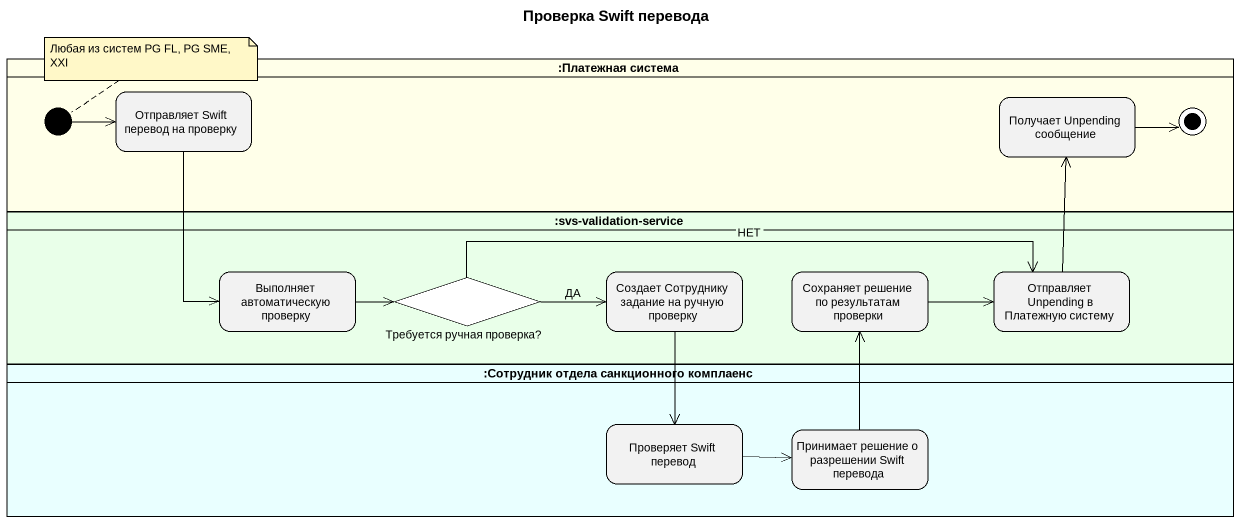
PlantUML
@startuml
title Проверка Swift перевода
hide empty description
state ":Платежная система" as Платежная_система <<partition>> #FFFFE9 {
  state "Отправляет Swift перевод на проверку" as Отправляет_Swift_перевод_на
  state initial1 <<start>>
  state "Получает Unpending сообщение" as Получает_Unpending_сообщение
  Получает_Unpending_сообщение -right-> [*]
}
state ":svs-validation-service" as svs_validation_service <<partition>> #E9FFE9 {
  state "Выполняет автоматическую проверку" as Выполняет_автоматическую
  state "Требуется ручная проверка?" as Требуется_ручная_проверка <<choice>>
  state "Создает Сотруднику задание на ручную проверку" as Создает_Сотруднику_задание
  state "Сохраняет решение по результатам проверки" as Сохраняет_решение_по
  state "Отправляет Unpending в Платежную систему" as Отправляет_Unpending_в
}
state ":Сотрудник отдела санкционного комплаенс" as Сотрудник_отдела <<partition>> #E9FFFF {
  state "Проверяет Swift перевод" as Проверяет_Swift_перевод
  state "Принимает решение о разрешении Swift перевода" as Принимает_решение_о
}
Отправляет_Swift_перевод_на --> Выполняет_автоматическую
initial1 -right-> Отправляет_Swift_перевод_на
Выполняет_автоматическую -right-> Требуется_ручная_проверка
Требуется_ручная_проверка -right-> Создает_Сотруднику_задание : ДА
Требуется_ручная_проверка -right-> Отправляет_Unpending_в : НЕТ
Создает_Сотруднику_задание --> Проверяет_Swift_перевод
Сохраняет_решение_по -right-> Отправляет_Unpending_в
Отправляет_Unpending_в -up-> Получает_Unpending_сообщение
Проверяет_Swift_перевод -right-> Принимает_решение_о
Принимает_решение_о -up-> Сохраняет_решение_по
note top of initial1 : Любая из систем PG FL, PG SME, XXI
@enduml
